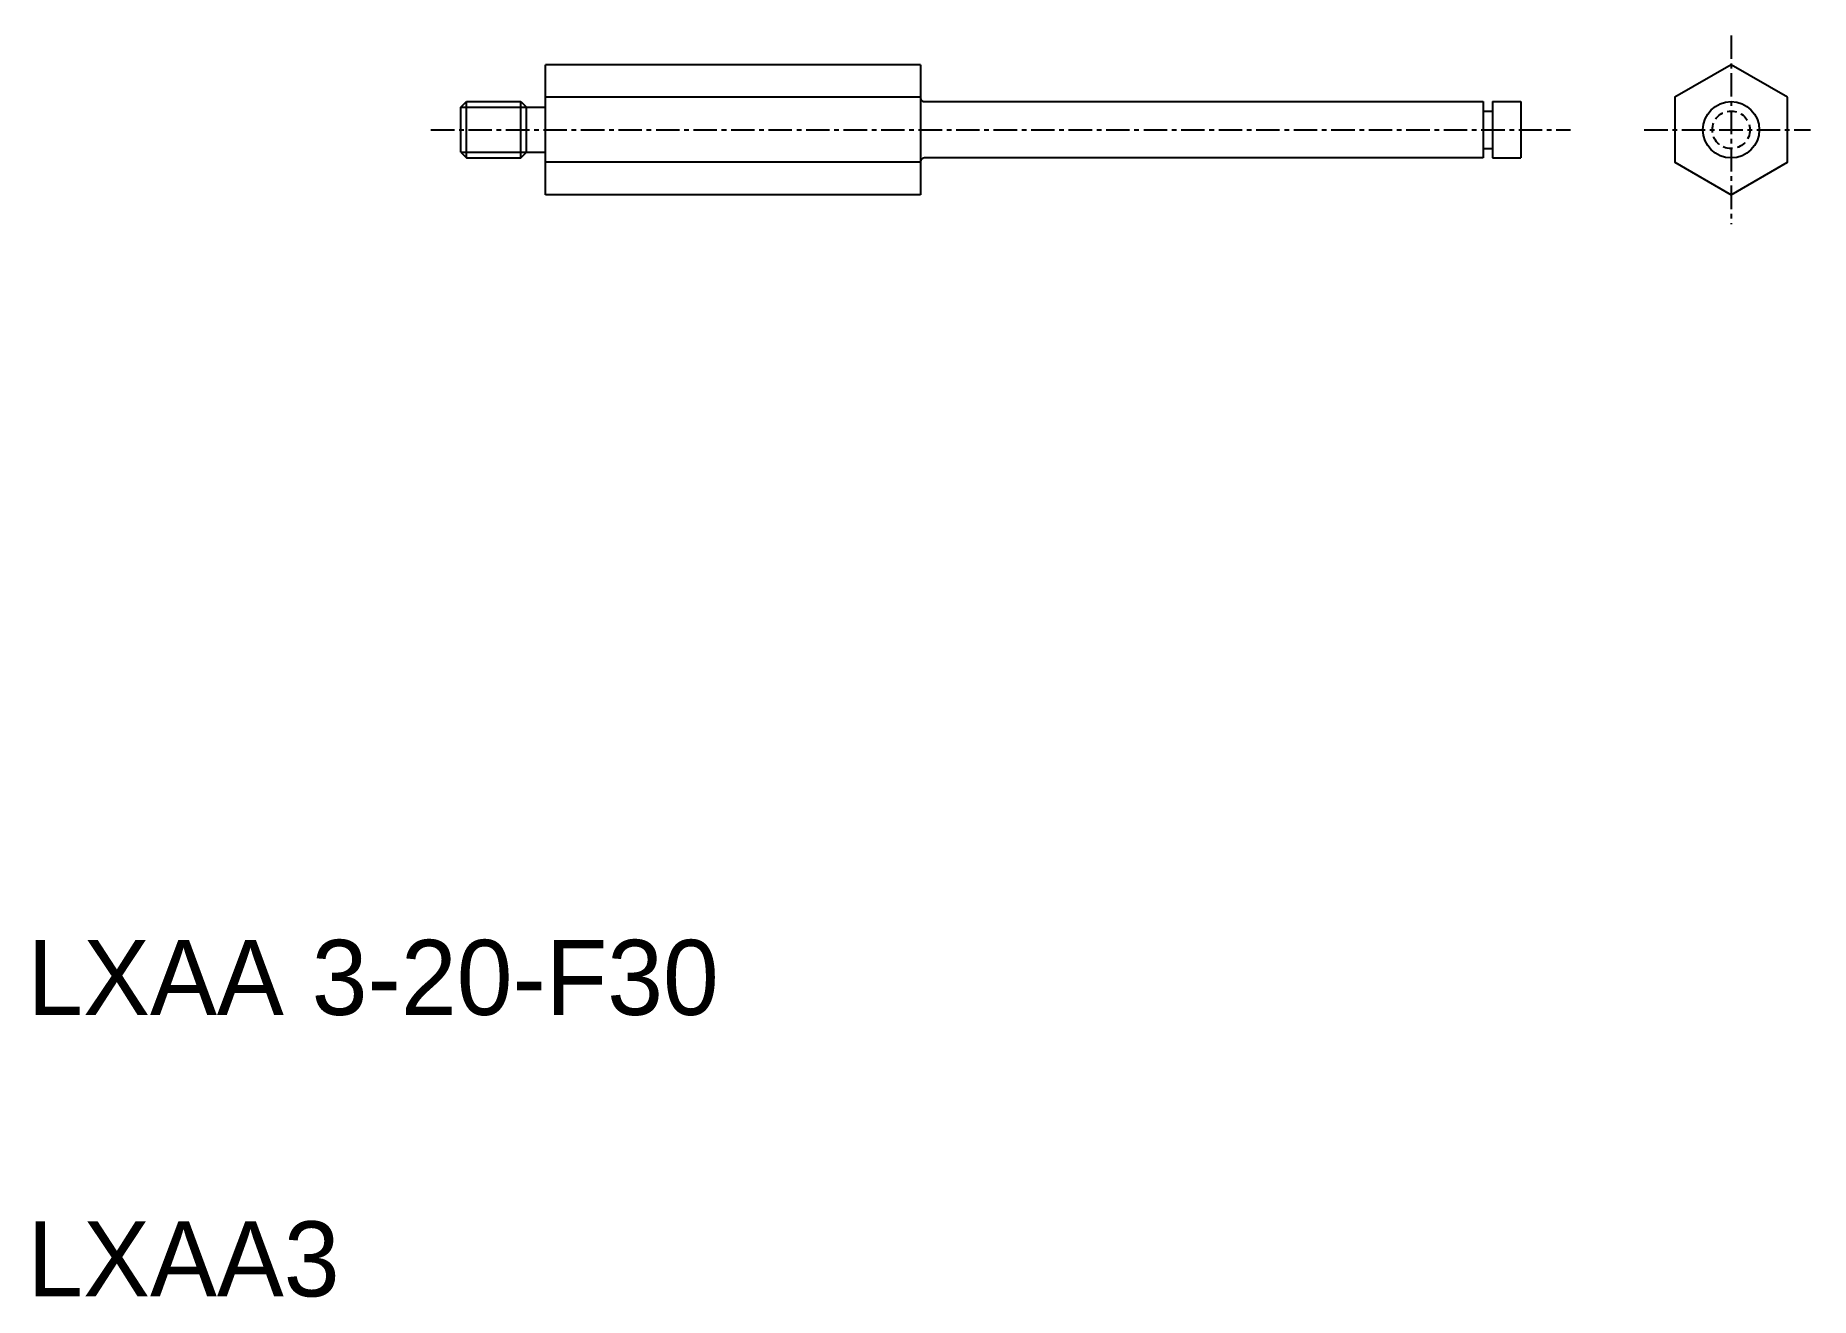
# Model space of a CAD drawing. Extents: x -83.5 to 11.1, y 48.5 to 115.8.
import ezdxf

# ---------------------------------------------------------------- set-up
doc = ezdxf.new("R2010")
doc.units = 0
doc.linetypes.add('CENTER', pattern=[2, 1.25, -0.25, 0.25, -0.25])
doc.linetypes.add('DASHED', pattern=[0.75, 0.5, -0.25])
doc.layers.get('0').update_dxf_attribs({"linetype": 'CONTINUOUS'})
doc.layers.add('CENTER', color=1, linetype='CENTER')

msp = doc.modelspace()

# ---------------------------------------------------------------- linework, layer by layer
at = {"color": 7, "linetype": 'CONTINUOUS'}
for p, q in [((-56.324, 107.292), (-56.324, 114.22)), ((-36.324, 114.22), (-56.324, 114.22)), ((-36.324, 114.22), (-36.324, 112.456)), ((-60.824, 111.956), (-60.524, 112.256)), ((-60.824, 109.556), (-60.824, 111.956)), ((-60.524, 109.256), (-60.524, 112.256)), ((-60.524, 112.256), (-57.624, 112.256)), ((-57.624, 109.256), (-57.624, 112.256)), ((-57.624, 112.256), (-57.324, 111.956)), ((-57.324, 109.556), (-57.324, 111.956)), ((-57.324, 111.956), (-56.324, 111.956)), ((-36.324, 112.488), (-56.324, 112.488)), ((-36.324, 112.456), (-36.324, 109.056)), ((-36.124, 112.256), (-6.324, 112.256)), ((-13.674, 112.256), (-13.674, 112.256)), ((-11.224, 112.256), (-11.224, 112.256)), ((-6.324, 112.256), (-6.324, 109.256)), ((-6.324, 111.756), (-5.824, 111.756)), ((-5.824, 112.256), (-5.824, 109.256)), ((-5.824, 112.256), (-4.324, 112.256)), ((-4.324, 112.256), (-4.324, 109.256)), ((-60.824, 109.556), (-60.524, 109.256)), ((-60.524, 109.256), (-57.624, 109.256)), ((-57.624, 109.256), (-57.324, 109.556)), ((-57.324, 109.556), (-56.324, 109.556)), ((-36.324, 109.024), (-56.324, 109.024)), ((-36.324, 109.056), (-36.324, 107.292)), ((-6.324, 109.256), (-36.124, 109.256)), ((-6.324, 109.756), (-5.824, 109.756)), ((-5.824, 109.256), (-4.324, 109.256)), ((-36.324, 107.292), (-56.324, 107.292))]:
    msp.add_line(p, q, dxfattribs=at)
at = {"color": 3, "linetype": 'CONTINUOUS'}
for p, q in [((-60.824, 111.956), (-57.324, 111.956)), ((-60.824, 109.556), (-57.324, 109.556))]:
    msp.add_line(p, q, dxfattribs=at)
at = {"color": 7, "linetype": 'CONTINUOUS'}
msp.add_lwpolyline([(9.893, 112.488), (6.893, 114.22), (3.893, 112.488), (3.893, 109.024), (6.893, 107.292), (9.893, 109.024)], close=True, dxfattribs=at)
msp.add_circle((6.893, 110.756), 1.5, dxfattribs=at)
at = {"color": 3, "linetype": 'DASHED'}
msp.add_circle((6.893, 110.756), 1, dxfattribs=at)
at = {"color": 7, "linetype": 'CONTINUOUS'}
for centre, start, end in [((-36.124, 112.456), 180, 270), ((-36.124, 109.056), 90, 180)]:
    msp.add_arc(centre, 0.2, start, end, dxfattribs=at)
at = {"layer": 'CENTER', "color": 1, "linetype": 'CENTER'}
for p, q in [((6.893, 115.781), (6.893, 105.731)), ((-62.426, 110.756), (-1.669, 110.756)), ((2.261, 110.756), (11.126, 110.756))]:
    msp.add_line(p, q, dxfattribs=at)

# ---------------------------------------------------------------- texts
at = {"color": 7, "linetype": 'CONTINUOUS'}
for s, p in [('LXAA 3-20-F30', (-83.947, 63.586)), ('LXAA3', (-83.947, 48.586))]:
    msp.add_text(s, height=4, dxfattribs=at).set_placement(p)

doc.saveas('drawing.dxf')
